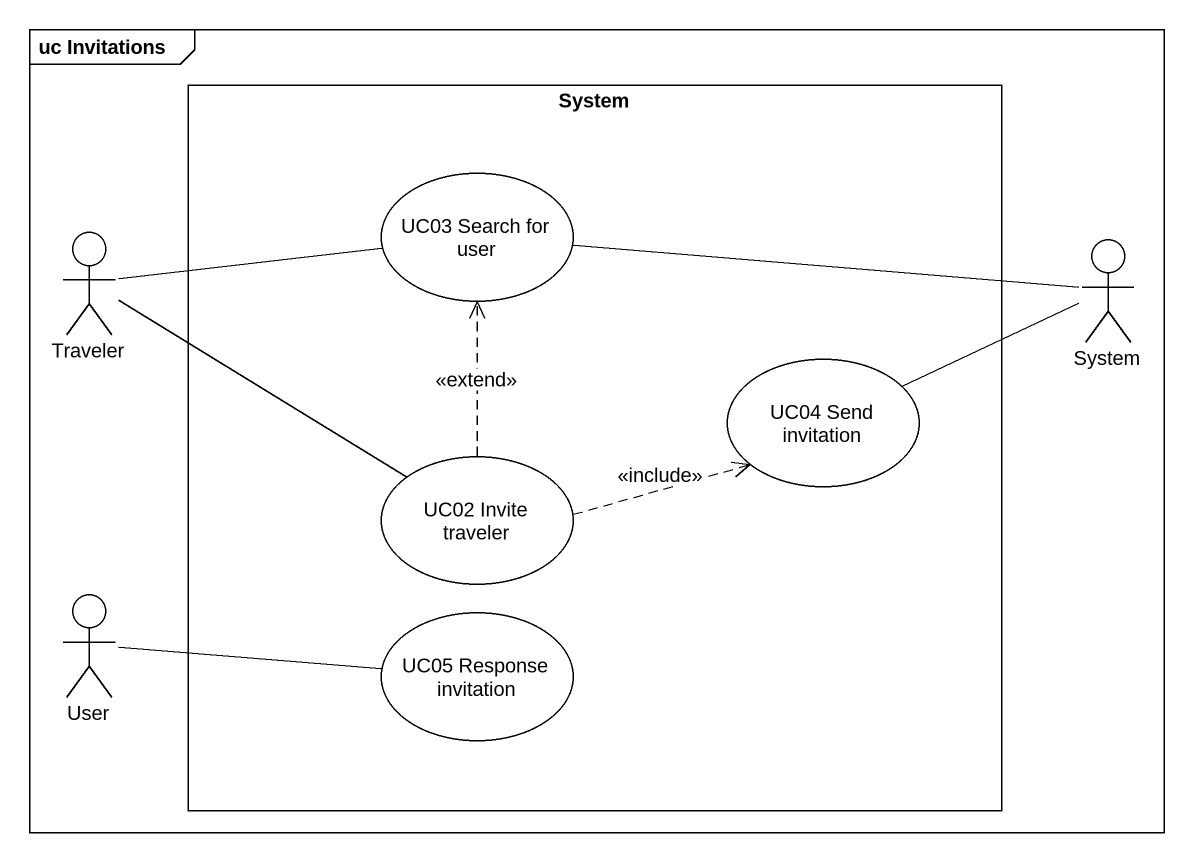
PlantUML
@startuml
mainframe uc Invitations
rectangle System {
  usecase "UC03 Search for user" as UC03_Search_for_user
  usecase "UC04 Send invitation" as UC04_Send_invitation
  usecase "UC02 Invite traveler" as UC02_Invite_traveler
  usecase "UC05 Response invitation" as UC05_Response_invitation
}
actor Traveler
actor "System" as System_2
actor User
Traveler -right- UC03_Search_for_user
Traveler -right- UC02_Invite_traveler
System_2 -left- UC03_Search_for_user
UC04_Send_invitation -right- System_2
UC02_Invite_traveler .up.> UC03_Search_for_user : <<extend>>
UC02_Invite_traveler .right.> UC04_Send_invitation : <<include>>
User -right- UC05_Response_invitation
@enduml
